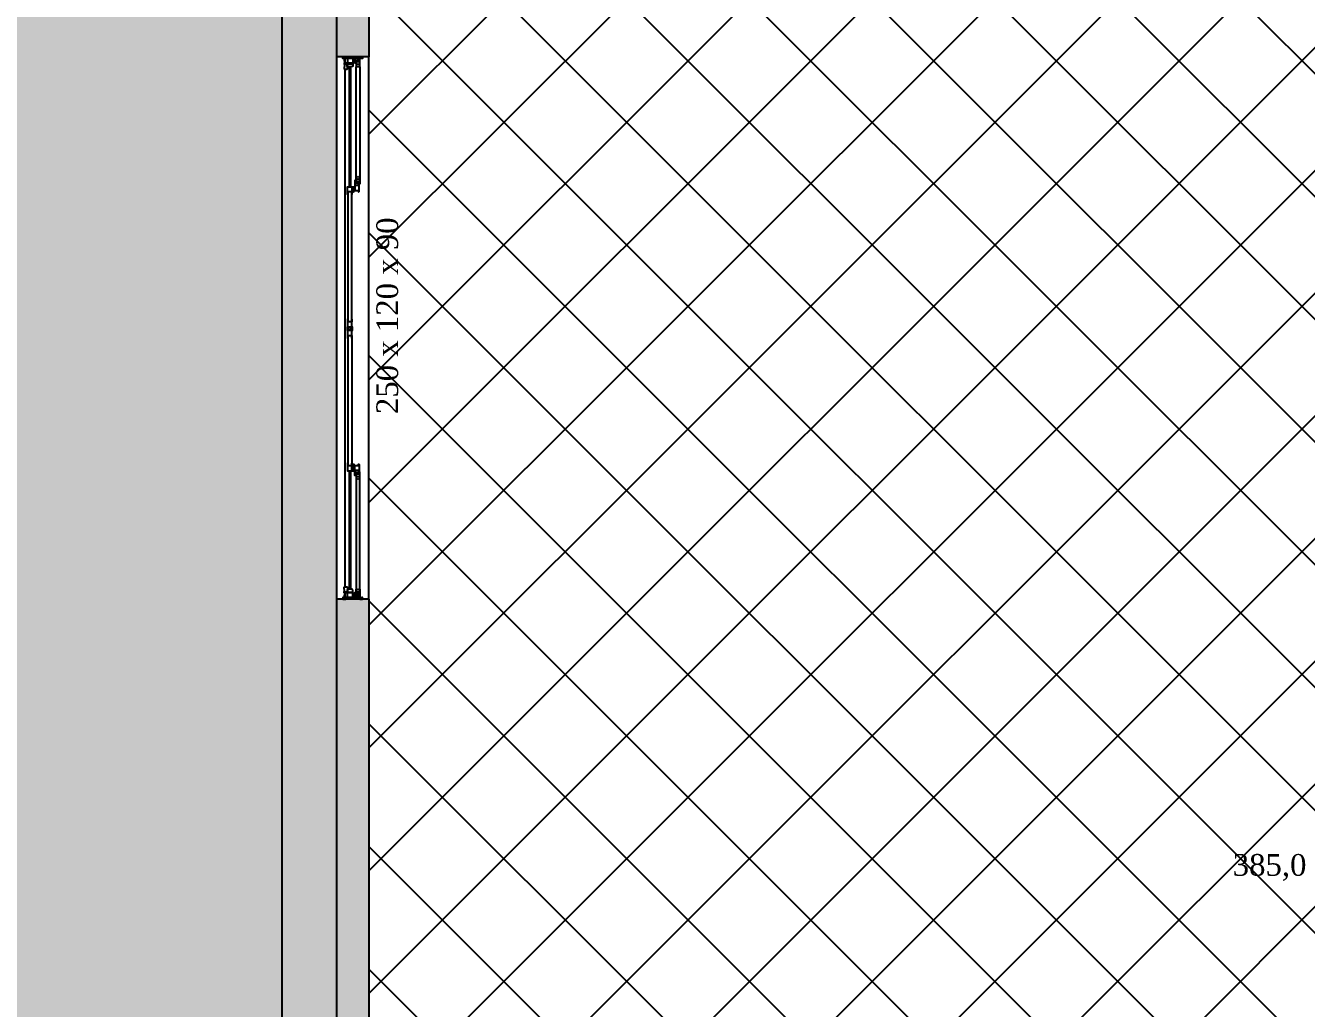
# Model space of a CAD drawing. Header units: millimetres. Extents: x 5728 to 12128, y -948 to 8052.
# Drawn here: x 6285 to 6875, y 1741 to 2194 of the extents above; entities that cross this region are included whole.
import ezdxf
from ezdxf.enums import TextEntityAlignment as Align

# ---------------------------------------------------------------- set-up
doc = ezdxf.new("R2010")
doc.units = ezdxf.units.MM
doc.header["$MEASUREMENT"] = 0
for name, color, linetype in [('001 - 0.150 Color', 1, 'Continuous'), ('003 - 0.250 Color', 3, 'Continuous'), ('004 - 0.150 Color', 4, 'Continuous'), ('005 - 0.350 Color', 5, 'Continuous'), ('007 - 0.200', 7, 'Continuous'), ('030 - 0.500 Color', 30, 'Continuous'), ('252 - 0.150 Color', 252, 'Continuous'), ('253 - 0.150 Color', 253, 'Continuous')]:
    doc.layers.add(name, color=color, linetype=linetype)
doc.styles.add('style4', font='romantic.ttf')

msp = doc.modelspace()

# ---------------------------------------------------------------- hatches: boundary and pattern name
at = {"layer": '003 - 0.250 Color', "ltscale": 2.5}
h = msp.add_hatch(dxfattribs=at)
h.set_pattern_fill('GRASS', color=256, style=0)
h.set_pattern_definition([(90, (0, 0), (-17.9605, 17.9605), [4.7625, -31.1585]), (45, (0, 0), (-17.96051, 17.96051), [4.7625, -20.6375]), (135, (0, 0), (-17.96051, -17.96051), [4.7625, -20.6375])])
h.paths.add_polyline_path([(6428.23, 3169.78), (6428.23, 3302.28), (6403.23, 3302.28), (6403.23, 1302.28), (6428.23, 1302.28), (6428.23, 1434.78), (6428.23, 1684.78), (6428.23, 1929.78), (6428.23, 2179.78), (6428.23, 2424.78), (6428.23, 2674.78), (6428.23, 2919.78)])
at = {"layer": '005 - 0.350 Color', "ltscale": 2.5}
for points in [[(6443.23, 2424.78), (6428.23, 2424.78), (6428.23, 2179.78), (6443.23, 2179.78)], [(6428.23, 1684.78), (6443.23, 1684.78), (6443.23, 1929.78), (6428.23, 1929.78)]]:
    msp.add_hatch(color=256, dxfattribs=at).paths.add_polyline_path(points)
at = {"layer": '252 - 0.150 Color', "ltscale": 2.5}
h = msp.add_hatch(dxfattribs=at)
h.set_pattern_fill('AR-B816C', color=256, scale=0.0756, angle=90, style=0)
h.set_pattern_definition([(90, (0, 0), (-15.36192, 15.36192), [30.00375, -0.72009]), (90, (-0.72, -15.362), (-15.36192, 15.36192), [30.00375, -0.72009]), (180, (0, 0), (-15.36192, -15.36192), [-16.08201, 14.64183]), (180, (-4e-17, -0.72), (-15.36192, -15.36192), [-16.08201, 14.64183])])
h.paths.add_polyline_path([(6403.23, 3302.28), (6103.23, 3302.28), (6103.23, 1302.28), (6403.23, 1302.28)])
at = {"layer": '253 - 0.150 Color', "ltscale": 2.5}
h = msp.add_hatch(dxfattribs=at)
h.set_pattern_fill('NET', color=256, scale=12.5984, angle=45, style=0)
h.set_pattern_definition([(45, (0, 0), (-28.28421, 28.28421), []), (135, (0, 0), (-28.28421, -28.28421), [])])
h.paths.add_polyline_path([(7228.23, 2443.51), (6443.23, 2443.51), (6443.23, 2424.78), (6443.23, 2179.78), (6443.23, 1929.78), (6443.23, 1684.78), (6443.23, 1652.28), (7228.23, 1652.28)])
h.paths.add_polyline_path([(6878.23, 1817.28), (6898.23, 1817.28), (6898.23, 1797.28), (6878.23, 1797.28)], flags=16)
h.paths.add_polyline_path([(6878.23, 2292.28), (6878.23, 2312.28), (6898.23, 2312.28), (6898.23, 2292.28)], flags=16)
h.paths.add_polyline_path([(6898.42, 2252.92), (6898.42, 2292.35), (6879.98, 2292.35), (6879.98, 2252.92)], flags=24)
h.paths.add_polyline_path([(6838.88, 2292.09), (6878.31, 2292.09), (6878.31, 2310.53), (6838.88, 2310.53)], flags=24)
h.paths.add_polyline_path([(6898.42, 1757.92), (6898.42, 1797.35), (6879.98, 1797.35), (6879.98, 1757.92)], flags=24)
h.paths.add_polyline_path([(6838.88, 1797.09), (6878.31, 1797.09), (6878.31, 1815.53), (6838.88, 1815.53)], flags=24)
h.paths.add_polyline_path([(6459.57, 2013.4), (6459.57, 2107.41), (6443.82, 2107.41), (6443.82, 2013.4)], flags=24)

# ---------------------------------------------------------------- linework, layer by layer
at = {"layer": '001 - 0.150 Color'}
for p, q in [((6428.23, 2179.78), (6428.23, 1929.78)), ((6432.04, 2179.04), (6432.04, 2176.88)), ((6432.04, 2176.88), (6432.04, 2179.04)), ((6433.33, 2179.04), (6433.33, 2176.94)), ((6443.23, 1929.78), (6443.23, 2179.78)), ((6432.04, 2174.08), (6432.04, 1935.47)), ((6434.08, 2175.16), (6434.08, 2119.82)), ((6434.66, 2175.14), (6434.66, 2119.82)), ((6434.08, 1988.99), (6434.08, 1934.4)), ((6434.66, 1988.99), (6434.66, 1934.41)), ((6432.04, 1932.67), (6432.04, 1930.52)), ((6433.33, 1930.52), (6433.33, 1932.62))]:
    msp.add_line(p, q, dxfattribs=at)
for points in [[(6436.67, 2179.04), (6436.67, 2178.04), (6436.53, 2178.04), (6436.53, 2179.04), (6432.01, 2179.04), (6432.01, 2177.78), (6431.87, 2177.78), (6431.87, 2179.04), (6431.82, 2179.12), (6431.87, 2179.17), (6431.87, 2179.64), (6431.37, 2179.64), (6431.37, 2179.17), (6431.42, 2179.12), (6431.37, 2179.04), (6431.23, 2179.04), (6431.23, 2179.78), (6432.51, 2179.78), (6432.51, 2179.64), (6432.01, 2179.64), (6432.01, 2179.19), (6439.45, 2179.19), (6439.45, 2179.64), (6438.95, 2179.64), (6438.95, 2179.78), (6440.23, 2179.78), (6440.23, 2179.04), (6440.09, 2179.04), (6440.04, 2179.12), (6440.09, 2179.17), (6440.09, 2179.64), (6439.59, 2179.64), (6439.59, 2179.17), (6439.64, 2179.12), (6439.59, 2179.04), (6438.57, 2179.04), (6438.57, 2178.04), (6438.43, 2178.04), (6438.43, 2179.04)], [(6436.67, 1930.52), (6436.67, 1931.52), (6436.53, 1931.52), (6436.53, 1930.52), (6432.01, 1930.52), (6432.01, 1931.78), (6431.87, 1931.78), (6431.87, 1930.52), (6431.82, 1930.43), (6431.87, 1930.38), (6431.87, 1929.92), (6431.37, 1929.92), (6431.37, 1930.38), (6431.42, 1930.43), (6431.37, 1930.52), (6431.23, 1930.52), (6431.23, 1929.78), (6432.51, 1929.78), (6432.51, 1929.92), (6432.01, 1929.92), (6432.01, 1930.37), (6439.45, 1930.37), (6439.45, 1929.92), (6438.95, 1929.92), (6438.95, 1929.78), (6440.23, 1929.78), (6440.23, 1930.52), (6440.09, 1930.52), (6440.04, 1930.43), (6440.09, 1930.38), (6440.09, 1929.92), (6439.59, 1929.92), (6439.59, 1930.38), (6439.64, 1930.43), (6439.59, 1930.52), (6438.57, 1930.52), (6438.57, 1931.52), (6438.43, 1931.52), (6438.43, 1930.52)]]:
    msp.add_lwpolyline(points, close=True, dxfattribs=at)
for points in [[(6435.73, 2179.04), (6435.73, 2175.53, -0.357337), (6435.49, 2175.23, -0.099331), (6433.57, 2175.23, -0.357337), (6433.33, 2175.53), (6433.33, 2176.48)], [(6433.31, 2176.28), (6433.31, 2176.48), (6431.73, 2176.48), (6431.73, 2176.28), (6431.8, 2176.28, -0.453094), (6431.95, 2176.11), (6431.73, 2174.42, 0.453094), (6432.03, 2174.08), (6433.03, 2174.08, 0.453094), (6433.33, 2174.42), (6433.1, 2176.11, -0.453094), (6433.25, 2176.28), (6433.31, 2176.28)], [(6433.31, 1933.27), (6433.31, 1933.07), (6431.73, 1933.07), (6431.73, 1933.27), (6431.8, 1933.27, 0.453094), (6431.95, 1933.44), (6431.73, 1935.13, -0.453094), (6432.03, 1935.47), (6433.03, 1935.47, -0.453094), (6433.33, 1935.13), (6433.1, 1933.44, 0.453094), (6433.25, 1933.27), (6433.31, 1933.27)], [(6435.73, 1930.52), (6435.73, 1934.03, 0.357337), (6435.49, 1934.32, 0.099331), (6433.57, 1934.32, 0.357337), (6433.33, 1934.03), (6433.33, 1933.07)]]:
    msp.add_lwpolyline(points, format="xyb", dxfattribs=at)
for points in [[(6436.67, 2177.92), (6436.67, 2177.71), (6437.02, 2177.71), (6437.02, 2177.46), (6436.92, 2177.46), (6436.92, 2177.59), (6436.67, 2177.59), (6436.67, 2177.04), (6436.92, 2177.04), (6436.92, 2177.16), (6437.02, 2177.16), (6437.02, 2176.92), (6436.55, 2176.92), (6436.55, 2178.04), (6436.71, 2178.04), (6436.71, 2178.19), (6436.68, 2178.19), (6436.68, 2178.44), (6436.78, 2178.79, -1), (6436.89, 2178.76), (6436.8, 2178.42), (6436.8, 2178.04), (6438.3, 2178.04), (6438.3, 2178.42), (6438.21, 2178.76, -1), (6438.33, 2178.79), (6438.42, 2178.44), (6438.42, 2178.19), (6438.39, 2178.19), (6438.39, 2178.04), (6438.55, 2178.04), (6438.55, 2177.92)], [(6436.22, 2118.36, -0.957391), (6436.1, 2118.35), (6436.05, 2118.95, 0.388979), (6436, 2119), (6435.92, 2119, -0.39085), (6435.87, 2119.04), (6435.83, 2119.62, 0.39085), (6435.78, 2119.67), (6435.42, 2119.67, 0.414214), (6435.37, 2119.62), (6435.37, 2116.33), (6435.25, 2116.33), (6435.25, 2117.53), (6433.49, 2117.53), (6433.49, 2116.33), (6433.37, 2116.33), (6433.37, 2119.82), (6436.05, 2119.82, -0.414214), (6436.22, 2119.65), (6436.22, 2119.54), (6436.12, 2119.54), (6436.12, 2119.67), (6435.99, 2119.67), (6435.99, 2119.12), (6436.12, 2119.12), (6436.12, 2119.24), (6436.22, 2119.24)], [(6435.84, 2118.71), (6435.94, 2118.71), (6435.94, 2118.83), (6436.07, 2118.83), (6436.07, 2118.28), (6435.94, 2118.28), (6435.94, 2118.41), (6435.84, 2118.41), (6435.84, 2117.85, 0.414214), (6436.17, 2117.53), (6436.17, 2117.65), (6436.17, 2117.65, -0.414214), (6435.96, 2117.85), (6435.96, 2118.15), (6438.57, 2118.15), (6438.57, 2117.85, -0.414214), (6438.37, 2117.65), (6438.37, 2117.65), (6438.37, 2117.53), (6438.37, 2117.53, 0.414214), (6438.69, 2117.85), (6438.69, 2121.64), (6438.57, 2121.64), (6438.57, 2120.44), (6436.81, 2120.44), (6436.81, 2121.64), (6436.69, 2121.64), (6436.69, 2118.27), (6436.24, 2118.27), (6436.18, 2118.97), (6436.02, 2118.97), (6435.96, 2119.61, 0.957391), (6435.84, 2119.61)], [(6436.81, 2121.76), (6436.81, 2121.97), (6437.16, 2121.97), (6437.16, 2122.21), (6437.06, 2122.21), (6437.06, 2122.09), (6436.81, 2122.09), (6436.81, 2122.64), (6437.06, 2122.64), (6437.06, 2122.51), (6437.16, 2122.51), (6437.16, 2122.76), (6436.69, 2122.76), (6436.69, 2121.64), (6436.85, 2121.64), (6436.85, 2121.49), (6436.82, 2121.49), (6436.82, 2121.24), (6436.92, 2120.88, 1), (6437.03, 2120.91), (6436.94, 2121.25), (6436.94, 2121.64), (6438.44, 2121.64), (6438.44, 2121.25), (6438.35, 2120.91, 1), (6438.47, 2120.88), (6438.56, 2121.24), (6438.56, 2121.49), (6438.53, 2121.49), (6438.53, 2121.64), (6438.69, 2121.64), (6438.69, 2121.76)], [(6435.2, 2055.29), (6435.42, 2055.07, -0.668179), (6435.39, 2054.99), (6434.82, 2054.99), (6434.82, 2054.87), (6434.97, 2054.87), (6434.93, 2054.64), (6434.85, 2054.64, 0.668179), (6434.83, 2054.59), (6434.91, 2054.51), (6434.82, 2054.06, 1), (6434.94, 2054.04), (6435.09, 2054.87), (6435.57, 2054.87), (6435.57, 2055.09), (6435.37, 2055.29), (6435.37, 2058.78), (6435.25, 2058.78), (6435.25, 2057.58), (6433.49, 2057.58), (6433.49, 2058.78), (6433.37, 2058.78), (6433.37, 2055.29), (6433.17, 2055.09), (6433.17, 2054.87), (6433.65, 2054.87), (6433.8, 2054.04, 1), (6433.92, 2054.06), (6433.84, 2054.51), (6433.91, 2054.59, 0.668179), (6433.89, 2054.64), (6433.82, 2054.64), (6433.78, 2054.87), (6433.92, 2054.87), (6433.92, 2054.99), (6433.36, 2054.99, -0.668179), (6433.33, 2055.07), (6433.54, 2055.29)], [(6433.36, 2053.87), (6433.67, 2053.87), (6433.67, 2053.99), (6433.52, 2053.99), (6433.52, 2054.11), (6433.42, 2054.11), (6433.42, 2053.99), (6433.29, 2053.99), (6433.29, 2054.54), (6433.42, 2054.54), (6433.42, 2054.41), (6433.52, 2054.41), (6433.52, 2054.66), (6433.17, 2054.66), (6433.17, 2053.76), (6433.37, 2053.56), (6433.37, 2050.07), (6433.49, 2050.07), (6433.49, 2051.27), (6435.25, 2051.27), (6435.25, 2050.07), (6435.37, 2050.07), (6435.37, 2053.56), (6435.57, 2053.76), (6435.57, 2054.66), (6435.22, 2054.66), (6435.22, 2054.41), (6435.32, 2054.41), (6435.32, 2054.54), (6435.45, 2054.54), (6435.45, 2053.99), (6435.32, 2053.99), (6435.32, 2054.11), (6435.22, 2054.11), (6435.22, 2053.99), (6435.07, 2053.99), (6435.07, 2053.87), (6435.39, 2053.87, -0.668179), (6435.42, 2053.78), (6435.2, 2053.56), (6433.54, 2053.56), (6433.33, 2053.78, -0.668179)], [(6435.25, 1992.48), (6435.25, 1991.28), (6433.49, 1991.28), (6433.49, 1992.48), (6433.37, 1992.48), (6433.37, 1988.99), (6436.05, 1988.99, 0.414214), (6436.22, 1989.16), (6436.22, 1989.26), (6436.12, 1989.26), (6436.12, 1989.14), (6435.99, 1989.14), (6435.99, 1989.69), (6436.12, 1989.69), (6436.12, 1989.56), (6436.22, 1989.56), (6436.22, 1990.45, 0.957391), (6436.1, 1990.45), (6436.05, 1989.85, -0.388979), (6436, 1989.81), (6435.92, 1989.81, 0.39085), (6435.87, 1989.76), (6435.83, 1989.18, -0.39085), (6435.78, 1989.14), (6435.42, 1989.14, -0.414214), (6435.37, 1989.19), (6435.37, 1992.48)], [(6435.84, 1990.85), (6435.94, 1990.85), (6435.94, 1990.72), (6436.07, 1990.72), (6436.07, 1991.27), (6435.94, 1991.27), (6435.94, 1991.15), (6435.84, 1991.15), (6435.84, 1991.7, -0.414214), (6436.17, 1992.03), (6436.17, 1991.91), (6436.17, 1991.91, 0.414214), (6435.96, 1991.7), (6435.96, 1991.41), (6438.57, 1991.41), (6438.57, 1991.7, 0.414214), (6438.37, 1991.91), (6438.37, 1991.91), (6438.37, 1992.03), (6438.37, 1992.03, -0.414214), (6438.69, 1991.7), (6438.69, 1987.92), (6438.57, 1987.92), (6438.57, 1989.12), (6436.81, 1989.12), (6436.81, 1987.92), (6436.69, 1987.92), (6436.69, 1991.29), (6436.24, 1991.29), (6436.18, 1990.59), (6436.02, 1990.59), (6435.96, 1989.94, -0.957391), (6435.84, 1989.95)], [(6436.81, 1987.8), (6436.81, 1987.59), (6437.16, 1987.59), (6437.16, 1987.34), (6437.06, 1987.34), (6437.06, 1987.47), (6436.81, 1987.47), (6436.81, 1986.92), (6437.06, 1986.92), (6437.06, 1987.04), (6437.16, 1987.04), (6437.16, 1986.8), (6436.69, 1986.8), (6436.69, 1987.92), (6436.85, 1987.92), (6436.85, 1988.07), (6436.82, 1988.07), (6436.82, 1988.32), (6436.92, 1988.67, -1), (6437.03, 1988.64), (6436.94, 1988.3), (6436.94, 1987.92), (6438.44, 1987.92), (6438.44, 1988.3), (6438.35, 1988.64, -1), (6438.47, 1988.67), (6438.56, 1988.32), (6438.56, 1988.07), (6438.53, 1988.07), (6438.53, 1987.92), (6438.69, 1987.92), (6438.69, 1987.8)], [(6436.67, 1931.64), (6436.67, 1931.85), (6437.02, 1931.85), (6437.02, 1932.09), (6436.92, 1932.09), (6436.92, 1931.97), (6436.67, 1931.97), (6436.67, 1932.52), (6436.92, 1932.52), (6436.92, 1932.39), (6437.02, 1932.39), (6437.02, 1932.64), (6436.55, 1932.64), (6436.55, 1931.52), (6436.71, 1931.52), (6436.71, 1931.37), (6436.68, 1931.37), (6436.68, 1931.12), (6436.78, 1930.76, 1), (6436.89, 1930.79), (6436.8, 1931.13), (6436.8, 1931.52), (6438.3, 1931.52), (6438.3, 1931.13), (6438.21, 1930.79, 1), (6438.33, 1930.76), (6438.42, 1931.12), (6438.42, 1931.37), (6438.39, 1931.37), (6438.39, 1931.52), (6438.55, 1931.52), (6438.55, 1931.64)]]:
    msp.add_lwpolyline(points, format="xyb", close=True, dxfattribs=at)
for points in [[(6437.35, 2177.69), (6437.35, 2175.18), (6437.75, 2175.18), (6437.75, 2175.3), (6437.47, 2175.3), (6437.47, 2176.38), (6438.83, 2176.38), (6438.83, 2175.3), (6438.55, 2175.3), (6438.55, 2175.18), (6438.95, 2175.18), (6438.95, 2178.49), (6438.83, 2178.49)], [(6438.83, 2178.49), (6438.83, 2177.49), (6437.47, 2177.49), (6437.47, 2177.69), (6437.35, 2177.69)], [(6435.53, 2176.48), (6435.53, 2176.88), (6431.73, 2176.88), (6431.73, 2176.48), (6435.53, 2176.48)], [(6438.83, 2121.19), (6438.83, 2122.19), (6437.47, 2122.19), (6437.47, 2121.99), (6437.35, 2121.99), (6437.35, 2124.5), (6437.75, 2124.5), (6437.75, 2124.38), (6437.47, 2124.38), (6437.47, 2123.3), (6438.83, 2123.3), (6438.83, 2124.38), (6438.55, 2124.38), (6438.55, 2124.5), (6438.95, 2124.5), (6438.95, 2121.19), (6438.83, 2121.19)], [(6438.83, 1988.37), (6438.83, 1987.37), (6437.47, 1987.37), (6437.47, 1987.57), (6437.35, 1987.57), (6437.35, 1985.06), (6437.75, 1985.06), (6437.75, 1985.18), (6437.47, 1985.18), (6437.47, 1986.26), (6438.83, 1986.26), (6438.83, 1985.18), (6438.55, 1985.18), (6438.55, 1985.06), (6438.95, 1985.06), (6438.95, 1988.37), (6438.83, 1988.37)], [(6435.53, 1933.07), (6435.53, 1932.67), (6431.73, 1932.67), (6431.73, 1933.07), (6435.53, 1933.07)], [(6437.35, 1931.87), (6437.35, 1934.38), (6437.75, 1934.38), (6437.75, 1934.26), (6437.47, 1934.26), (6437.47, 1933.18), (6438.83, 1933.18), (6438.83, 1934.26), (6438.55, 1934.26), (6438.55, 1934.38), (6438.95, 1934.38), (6438.95, 1931.07), (6438.83, 1931.07)], [(6438.83, 1931.07), (6438.83, 1932.07), (6437.47, 1932.07), (6437.47, 1931.87), (6437.35, 1931.87)]]:
    msp.add_lwpolyline(points, dxfattribs=at)
at = {"layer": '004 - 0.150 Color'}
for p, q in [((6438.95, 2175.18), (6438.95, 2124.5)), ((6433.52, 2117.53), (6433.52, 2057.58)), ((6435.22, 2117.53), (6435.22, 2057.58)), ((6438.95, 1934.38), (6438.95, 1985.06))]:
    msp.add_line(p, q, dxfattribs=at)
for points in [[(6437.35, 2124.5), (6437.35, 2175.18)], [(6433.49, 2051.27), (6433.49, 1991.28)], [(6435.25, 2051.27), (6435.25, 1991.28)], [(6437.35, 1985.06), (6437.35, 1934.38)]]:
    msp.add_lwpolyline(points, dxfattribs=at)
at = {"layer": '005 - 0.350 Color', "ltscale": 2.5}
for p, q in [((6428.23, 2424.78), (6428.23, 2179.78)), ((6443.23, 2424.78), (6443.23, 2179.78)), ((6428.23, 1929.78), (6428.23, 1684.78)), ((6443.23, 1929.78), (6443.23, 1684.78))]:
    msp.add_line(p, q, dxfattribs=at)
at = {"layer": '005 - 0.350 Color', "linetype": 'Continuous'}
for p, q in [((6443.23, 2179.78), (6428.23, 2179.78)), ((6443.23, 1929.78), (6428.23, 1929.78))]:
    msp.add_line(p, q, dxfattribs=at)
at = {"layer": '030 - 0.500 Color', "ltscale": 2.5}
msp.add_line((6403.23, 26.18), (6403.23, 4027.28), dxfattribs=at)

# ---------------------------------------------------------------- texts
at = {"layer": '007 - 0.200', "ltscale": 2.5, "style": 'style4'}
msp.add_text('250 x 120 x 90', height=10, rotation=90, dxfattribs=at).set_placement((6446.62, 2060.4), align=Align.TOP_CENTER)
msp.add_text('385,0', height=10, dxfattribs=at).set_placement((6875.23, 1807.28), align=Align.MIDDLE_RIGHT)

doc.saveas('drawing.dxf')
